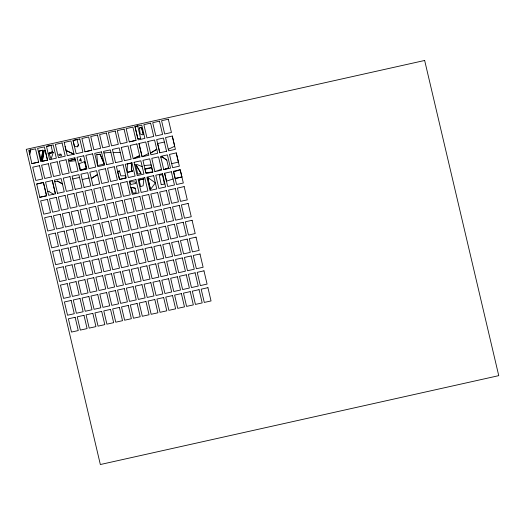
<?xml version="1.0" encoding="UTF-8"?>
<svg xmlns="http://www.w3.org/2000/svg" width="525" height="525" viewBox="0 0 525 525"><rect width="100%" height="100%" fill="white"/><g stroke="black" fill="none" stroke-linecap="round" stroke-linejoin="round"><path stroke-width="0.79" d="M135.01 126.65L137.721 126.013L140.7 138.712L137.793 138.449L135.017 126.623L141.763 125.14L144.88 138.403L138.127 139.906L135.01 126.65L137.721 126.013M66.117 150.531L74.051 154.199L66.117 150.531L65.12 146.396M31.887 163.603L28.77 150.347L35.523 148.818L38.64 162.1L31.887 163.603L38.64 162.074M42.906 150.216L38.994 151.128L42.906 150.216L41.311 160.565L42.82 150.255M46.482 146.396L49.599 159.659L56.346 158.15L53.228 144.893L46.482 146.396L51.017 145.418L52.507 151.797L48.156 153.517L52.447 151.712M49.173 153.674L53.34 152.303L51.05 159.055L49.173 153.674L53.34 152.303M47.755 191.474L49.212 191.172L49.376 191.835L53.557 194.211M52.297 180.554L45.544 182.063L48.661 195.326L55.414 193.797L52.297 180.534L55.414 193.797M54.784 181.722L57.527 181.086L62.403 183.888L57.527 181.086M60.861 154.186C54.803 153.628 63.912 158.412 60.867 154.166M69.293 160.611L74.826 159.121L75.265 160.735L69.654 161.411L69.3 160.584L74.826 159.121M72.772 178.973L79.524 177.443M79.787 160.296L80.686 158.753L81.441 161.234L79.793 160.269L80.686 158.753M82.222 179.524L88.974 177.995M84.637 161.556L79.052 163.754L80.568 169.969L86.362 168.623L84.643 161.536L86.362 168.623M84.079 187.399L90.832 185.896L87.708 172.659L80.962 174.162L84.105 187.55M92.932 185.45L89.814 172.187L96.567 170.684L99.684 183.94L92.932 185.423M96.803 154.547L100.163 154.258L104.265 164.135L97.742 165.539L96.81 154.521L100.163 154.258M113.131 152.44L120.238 152.46M117.653 171.458L119.523 170.999L120.848 175.895L125.285 175.698L125.816 177.896L119.575 179.34L117.659 171.432L119.523 170.999M129.275 141.881L136.028 140.352L132.91 127.089L126.157 128.618L129.275 141.881L136.028 140.372M127.627 172.259L127.155 170.048L127.424 163.997L131.526 163.157L131.663 169.949L132.444 171.248L127.627 172.259L132.444 171.248M134.662 164.798L136.559 164.397L142.209 166.628M138.974 143.496L145.727 141.967L148.844 155.249L142.091 156.752L138.974 143.496L142.091 156.732L148.457 153.576M141.514 127.496L139.506 127.995L140.09 133.862L142.36 134.853L143.332 134.426L141.487 127.418L139.532 127.903M144.946 168.899L151.699 167.377L151.121 164.935L144.158 165.526M154.901 171.623L151.791 158.34L158.537 156.857L161.654 170.12L154.901 171.623L161.457 169.267M164.377 142.058L157.625 143.542L159.797 152.782M161.227 184.715L159.265 175.225L162.487 174.694L164.43 184.078L161.234 184.688M168.295 149.303L174.687 146.252L172.285 136.041L165.532 137.57L168.65 150.826L175.402 149.323L172.285 136.041M173.06 178.973L166.51 181.151M171.668 163.649L178.421 162.12L176.249 152.887L169.496 154.416L172.613 167.672L179.36 166.169L176.249 152.887M85.011 151.758L81.893 138.475L88.646 136.966L91.763 150.248L85.011 151.758L91.763 150.248M143.837 178.986L143.141 185.771L140.575 186.611L139.066 180.023L143.837 178.986L139.079 180.029M39.808 197.295L36.697 184.012L43.444 182.51L46.561 195.792L39.808 197.295L46.561 195.773L43.444 182.51L36.691 184.039M42.315 161.26L44.028 150.813L45.248 150.537L47.493 160.105L44.376 146.869L37.623 148.372L40.74 161.634L47.493 160.125L42.315 161.26L44.028 150.813M135.26 188.278L131.132 187.32L133.061 193.272L136.152 192.695L135.273 188.226L131.132 187.32M77.595 146.783L78.356 144.939L77.595 146.783L74.465 146.514L73.041 140.451L77.083 139.545L78.382 145.084M150.478 189.538L155.367 182.844L147.676 177.424L150.478 189.538L147.676 177.424M166.786 160.072L162.205 156.916L166.786 160.072L168.591 167.908L163.761 169.647L170.507 168.144L167.39 154.882L160.643 156.391L163.761 169.647L168.591 167.908M140.969 173.434L136.31 165.421L135.745 165.421L137.76 174.143L141.041 173.394L136.31 165.421M131.526 163.157L131.591 170.015L132.366 171.288M86.343 168.499L80.568 169.969M160.84 157.237L162.278 156.916M152.801 172.095L146.048 173.598L142.931 160.342L149.684 158.832L152.801 172.095L145.838 172.686L145.044 169.286L151.738 167.79L152.801 172.095L145.832 172.633M171.353 171.727L174.471 184.99L167.718 186.493L164.601 173.237L171.36 171.734M175.199 178.513L181.906 176.964L180.206 169.732L173.453 171.262L176.571 184.518L183.323 183.015L180.206 169.732L173.65 171.938L175.199 178.513L181.906 176.964M104.265 164.135L100.091 154.291M103.924 152.952L110.9 152.368M141.487 127.418L143.332 134.452M38.994 151.128L41.311 160.565M164.64 173.224L166.504 181.177M57.52 193.325L64.267 191.842L61.149 178.585L54.397 180.088L57.514 193.351M75.226 189.374L81.979 187.871L78.855 174.635L72.109 176.137L75.226 189.4M106.68 164.627L113.433 163.124L110.309 149.888L103.563 151.39L106.68 164.653M115.533 162.652L122.279 161.168L119.162 147.912L112.416 149.415L115.533 162.678M121.268 147.42L124.386 160.702L131.132 159.193L128.021 145.911L121.268 147.44M129.885 181.552L130.869 184.485L135.903 183.389L135.43 182.037L129.885 181.571M134.085 162.291L140.831 160.788L143.948 174.07L137.196 175.573L134.085 162.291M136.874 143.942L139.991 157.218L133.238 158.727L130.121 145.464L136.874 143.942M139.63 155.676L133.238 158.727L139.63 155.676M147.827 141.494L150.944 154.777L157.697 153.274L154.58 139.991L147.827 141.52M166.55 151.272L159.797 152.801L156.68 139.545L163.433 138.036L166.55 151.298M64.188 142.426L67.305 155.708L74.051 154.199L70.941 140.917L64.188 142.446M30.345 149.973L29.715 154.343L30.345 149.973M97.493 174.589L91.291 178.467L97.493 174.589M156.752 149.271L150.557 153.103L156.772 149.317M424.653 60.473L26.25 149.349L100.347 464.527L498.75 375.651L424.653 60.473M62.081 142.918L55.335 144.421L58.452 157.684L65.198 156.174L62.081 142.918M79.787 138.968L73.041 140.47L76.158 153.733L82.904 152.224L79.787 138.968M97.499 135.017L90.746 136.52L93.863 149.782L100.616 148.273L97.499 135.017M106.352 133.042L99.599 134.544L102.716 147.807L109.469 146.298L106.352 133.042M115.205 131.066L108.452 132.569L111.569 145.832L118.322 144.322L115.205 131.066M124.057 129.091L117.305 130.594L120.422 143.857L127.175 142.347L124.057 129.091M150.616 123.165L143.87 124.674L146.987 137.931L153.733 136.428L150.616 123.165M159.469 121.19L152.722 122.699L155.84 135.955L162.586 134.452L159.469 121.19M168.322 119.214L161.575 120.724L164.692 133.98L171.439 132.477L168.322 119.214M39.487 165.69L32.734 167.193L35.851 180.449L42.597 178.946L39.487 165.69M48.339 163.715L41.587 165.218L44.704 178.48L51.457 176.971L48.339 163.715M57.192 161.739L50.439 163.242L53.557 176.505L60.309 174.996L57.192 161.739M66.045 159.764L59.292 161.267L62.409 174.53L69.162 173.02L66.045 159.764M74.898 157.789L68.145 159.292L71.262 172.554L78.015 171.045L74.898 157.789M83.751 155.813L76.998 157.316L80.115 170.579L86.868 169.07L83.751 155.813M92.603 153.838L85.851 155.341L88.968 168.604L95.721 167.094L92.603 153.838M101.456 151.863L94.703 153.366L97.821 166.628L104.573 165.119L101.456 151.863M70.002 176.61L63.256 178.113L66.373 191.376L73.119 189.866L70.002 176.61M105.42 168.709L98.667 170.212L101.784 183.474L108.537 181.965L105.42 168.709M114.273 166.733L107.52 168.236L110.637 181.499L117.39 179.99L114.273 166.733M123.126 164.758L116.373 166.261L119.49 179.524L126.243 178.014L123.126 164.758M131.978 162.783L125.226 164.286L128.343 177.548L135.096 176.039L131.978 162.783M47.401 199.382L40.655 200.885L43.772 214.148L50.518 212.638L47.401 199.382M56.26 197.407L49.508 198.909L52.625 212.172L59.378 210.663L56.26 197.407M65.113 195.431L58.36 196.934L61.478 210.197L68.23 208.688L65.113 195.431M73.966 193.456L67.213 194.959L70.33 208.222L77.083 206.712L73.966 193.456M82.819 191.481L76.066 192.983L79.183 206.246L85.936 204.737L82.819 191.481M91.672 189.505L84.919 191.008L88.036 204.271L94.789 202.762L91.672 189.505M100.524 187.53L93.772 189.033L96.889 202.296L103.642 200.786L100.524 187.53M109.377 185.555L102.624 187.058L105.742 200.32L112.494 198.811L109.377 185.555M118.23 183.579L111.484 185.082L114.601 198.345L121.347 196.836L118.23 183.579M127.083 181.604L120.337 183.107L123.454 196.37L130.2 194.86L127.083 181.604M135.936 179.629L129.189 181.132L132.307 194.394L139.053 192.885L135.936 179.629M144.788 177.653L138.042 179.163L141.159 192.419L147.906 190.916L144.788 177.653M153.648 175.678L146.895 177.188L150.012 190.444L156.765 188.941L153.648 175.678M162.501 173.703L155.748 175.212L158.865 188.468L165.618 186.966L162.501 173.703M51.365 216.228L44.612 217.731L47.729 230.993L54.482 229.484L51.365 216.228M60.218 214.252L53.465 215.755L56.582 229.018L63.335 227.509L60.218 214.252M69.07 212.277L62.317 213.78L65.435 227.043L72.188 225.533L69.07 212.277M77.923 210.302L71.177 211.805L74.294 225.067L81.04 223.558L77.923 210.302M86.776 208.327L80.03 209.829L83.147 223.092L89.893 221.583L86.776 208.327M95.629 206.351L88.882 207.854L92 221.117L98.746 219.607L95.629 206.351M104.482 204.376L97.735 205.879L100.853 219.142L107.599 217.632L104.482 204.376M113.341 202.401L106.588 203.903L109.705 217.166L116.458 215.657L113.341 202.401M122.194 200.425L115.441 201.928L118.558 215.191L125.311 213.682L122.194 200.425M131.047 198.45L124.294 199.953L127.411 213.216L134.164 211.706L131.047 198.45M139.899 196.475L133.147 197.977L136.264 211.24L143.017 209.731L139.899 196.475M148.752 194.499L141.999 196.009L145.117 209.265L151.869 207.762L148.752 194.499M157.605 192.524L150.852 194.033L153.969 207.29L160.722 205.787L157.605 192.524M166.458 190.549L159.705 192.058L162.822 205.314L169.575 203.812L166.458 190.549M175.311 188.573L168.564 190.083L171.682 203.339L178.428 201.836L175.311 188.573M184.163 186.598L177.417 188.107L180.534 201.364L187.281 199.861L184.163 186.598M55.322 233.074L48.576 234.577L51.693 247.839L58.439 246.33L55.322 233.074M64.181 231.098L57.428 232.601L60.546 245.864L67.292 244.355L64.181 231.098M73.034 229.123L66.281 230.626L69.398 243.889L76.151 242.379L73.034 229.123M81.887 227.148L75.134 228.651L78.251 241.913L85.004 240.404L81.887 227.148M90.74 225.173L83.987 226.675L87.104 239.938L93.857 238.429L90.74 225.173M99.593 223.197L92.84 224.7L95.957 237.963L102.71 236.453L99.593 223.197M108.445 221.222L101.693 222.725L104.81 235.988L111.562 234.478L108.445 221.222M117.298 219.247L110.545 220.749L113.662 234.012L120.415 232.503L117.298 219.247M126.151 217.271L119.398 218.774L122.515 232.037L129.268 230.527L126.151 217.271M135.004 215.296L128.257 216.799L131.375 230.062L138.121 228.552L135.004 215.296M143.857 213.321L137.11 214.823L140.227 228.086L146.974 226.577L143.857 213.321M152.709 211.345L145.963 212.855L149.08 226.111L155.827 224.608L152.709 211.345M161.569 209.37L154.816 210.879L157.933 224.136L164.686 222.633L161.569 209.37M170.422 207.395L163.669 208.904L166.786 222.16L173.539 220.657L170.422 207.395M179.274 205.419L172.522 206.929L175.639 220.185L182.392 218.682L179.274 205.419M188.127 203.444L181.374 204.953L184.492 218.21L191.244 216.707L188.127 203.444M59.286 249.92L52.533 251.423L55.65 264.685L62.403 263.176L59.286 249.92M68.138 247.944L61.386 249.447L64.503 262.71L71.256 261.201L68.138 247.944M76.991 245.969L70.238 247.472L73.356 260.735L80.108 259.225L76.991 245.969M85.844 243.994L79.091 245.497L82.208 258.759L88.961 257.25L85.844 243.994M94.697 242.018L87.951 243.521L91.068 256.784L97.814 255.275L94.697 242.018M103.55 240.043L96.803 241.546L99.921 254.809L106.667 253.299L103.55 240.043M112.403 238.068L105.656 239.571L108.773 252.833L115.52 251.324L112.403 238.068M121.262 236.093L114.509 237.595L117.626 250.858L124.379 249.349L121.262 236.093M130.115 234.117L123.362 235.62L126.479 248.883L133.232 247.373L130.115 234.117M138.968 232.142L132.215 233.645L135.332 246.907L142.085 245.398L138.968 232.142M147.82 230.167L141.067 231.669L144.185 244.932L150.938 243.423L147.82 230.167M156.673 228.191L149.92 229.701L153.037 242.957L159.79 241.454L156.673 228.191M165.526 226.216L158.773 227.725L161.89 240.982L168.643 239.479L165.526 226.216M174.379 224.241L167.626 225.75L170.743 239.006L177.496 237.503L174.379 224.241M183.232 222.265L176.479 223.775L179.596 237.031L186.349 235.528L183.232 222.265M192.084 220.29L185.338 221.799L188.455 235.056L195.202 233.553L192.084 220.29M63.243 266.766L56.497 268.268L59.614 281.531L66.36 280.022L63.243 266.766M72.096 264.79L65.349 266.293L68.467 279.556L75.213 278.047L72.096 264.79M80.955 262.815L74.202 264.318L77.319 277.581L84.072 276.071L80.955 262.815M89.808 260.84L83.055 262.342L86.172 275.605L92.925 274.096L89.808 260.84M98.661 258.864L91.908 260.367L95.025 273.63L101.778 272.121L98.661 258.864M107.513 256.889L100.761 258.392L103.878 271.655L110.631 270.145L107.513 256.889M116.366 254.914L109.613 256.417L112.731 269.679L119.483 268.17L116.366 254.914M125.219 252.938L118.466 254.441L121.583 267.704L128.336 266.195L125.219 252.938M134.072 250.963L127.319 252.466L130.436 265.729L137.189 264.219L134.072 250.963M142.925 248.988L136.178 250.491L139.296 263.753L146.042 262.244L142.925 248.988M151.778 247.012L145.031 248.515L148.148 261.778L154.895 260.269L151.778 247.012M160.63 245.037L153.884 246.547L157.001 259.803L163.748 258.3L160.63 245.037M169.483 243.062L162.737 244.571L165.854 257.827L172.6 256.325L169.483 243.062M178.343 241.087L171.59 242.596L174.707 255.852L181.46 254.349L178.343 241.087M187.195 239.111L180.442 240.621L183.56 253.877L190.312 252.374L187.195 239.111M196.048 237.136L189.295 238.645L192.412 251.902L199.165 250.399L196.048 237.136M67.207 283.612L60.454 285.114L63.571 298.377L70.324 296.868L67.207 283.612M76.059 281.636L69.307 283.139L72.424 296.402L79.177 294.892L76.059 281.636M84.912 279.661L78.159 281.164L81.277 294.427L88.029 292.917L84.912 279.661M93.765 277.686L87.012 279.188L90.129 292.451L96.882 290.942L93.765 277.686M102.618 275.71L95.872 277.213L98.989 290.476L105.735 288.967L102.618 275.71M111.471 273.735L104.724 275.238L107.842 288.501L114.588 286.991L111.471 273.735M120.323 271.76L113.577 273.262L116.694 286.525L123.441 285.016L120.323 271.76M129.176 269.784L122.43 271.287L125.547 284.55L132.293 283.041L129.176 269.784M138.036 267.809L131.283 269.312L134.4 282.575L141.153 281.065L138.036 267.809M146.888 265.834L140.136 267.337L143.253 280.599L150.006 279.09L146.888 265.834M155.741 263.858L148.988 265.361L152.106 278.624L158.858 277.115L155.741 263.858M164.594 261.883L157.841 263.392L160.958 276.649L167.711 275.146L164.594 261.883M173.447 259.908L166.694 261.417L169.811 274.673L176.564 273.171L173.447 259.908M182.3 257.933L175.547 259.442L178.664 272.698L185.417 271.195L182.3 257.933M191.152 255.957L184.4 257.467L187.517 270.723L194.27 269.22L191.152 255.957M200.005 253.982L193.259 255.491L196.376 268.748L203.123 267.245L200.005 253.982M71.164 300.457L64.418 301.96L67.535 315.223L74.281 313.714L71.164 300.457M80.017 298.482L73.27 299.985L76.388 313.248L83.134 311.738L80.017 298.482M88.876 296.507L82.123 298.01L85.24 311.272L91.987 309.763L88.876 296.507M97.729 294.532L90.976 296.034L94.093 309.297L100.846 307.788L97.729 294.532M106.582 292.556L99.829 294.059L102.946 307.322L109.699 305.812L106.582 292.556M115.434 290.581L108.682 292.084L111.799 305.347L118.552 303.837L115.434 290.581M124.287 288.606L117.534 290.108L120.652 303.371L127.404 301.862L124.287 288.606M133.14 286.63L126.387 288.133L129.504 301.396L136.257 299.887L133.14 286.63M141.993 284.655L135.24 286.158L138.357 299.421L145.11 297.911L141.993 284.655M150.846 282.68L144.093 284.183L147.21 297.445L153.963 295.936L150.846 282.68M159.698 280.704L152.952 282.207L156.069 295.47L162.816 293.967L159.698 280.704M168.551 278.729L161.805 280.238L164.922 293.495L171.668 291.992L168.551 278.729M177.404 276.754L170.658 278.263L173.775 291.519L180.521 290.017L177.404 276.754M186.263 274.778L179.511 276.288L182.628 289.544L189.381 288.041L186.263 274.778M195.116 272.803L188.363 274.312L191.481 287.569L198.233 286.066L195.116 272.803M203.969 270.828L197.216 272.337L200.333 285.593L207.086 284.091L203.969 270.828M75.127 317.303L68.375 318.806L71.492 332.069L78.245 330.56L75.127 317.303M83.98 315.328L77.228 316.831L80.345 330.094L87.097 328.584L83.98 315.328M92.833 313.353L86.08 314.856L89.197 328.118L95.95 326.609L92.833 313.353M101.686 311.377L94.933 312.88L98.05 326.143L104.803 324.634L101.686 311.377M110.539 309.402L103.786 310.905L106.903 324.168L113.656 322.658L110.539 309.402M119.392 307.427L112.645 308.93L115.763 322.192L122.509 320.683L119.392 307.427M128.244 305.452L121.498 306.954L124.615 320.217L131.362 318.708L128.244 305.452M137.097 303.476L130.351 304.979L133.468 318.242L140.214 316.733L137.097 303.476M145.957 301.501L139.204 303.004L142.321 316.267L149.074 314.757L145.957 301.501M154.809 299.526L148.057 301.028L151.174 314.291L157.927 312.782L154.809 299.526M163.662 297.55L156.909 299.06L160.027 312.316L166.779 310.813L163.662 297.55M172.515 295.575L165.762 297.084L168.879 310.341L175.632 308.838L172.515 295.575M181.368 293.6L174.615 295.109L177.732 308.365L184.485 306.863L181.368 293.6M190.221 291.624L183.468 293.134L186.585 306.39L193.338 304.887L190.221 291.624M199.073 289.649L192.321 291.158L195.438 304.415L202.191 302.912L199.073 289.649M207.926 287.674L201.173 289.183L204.291 302.439L211.043 300.937L207.926 287.674"/></g></svg>
